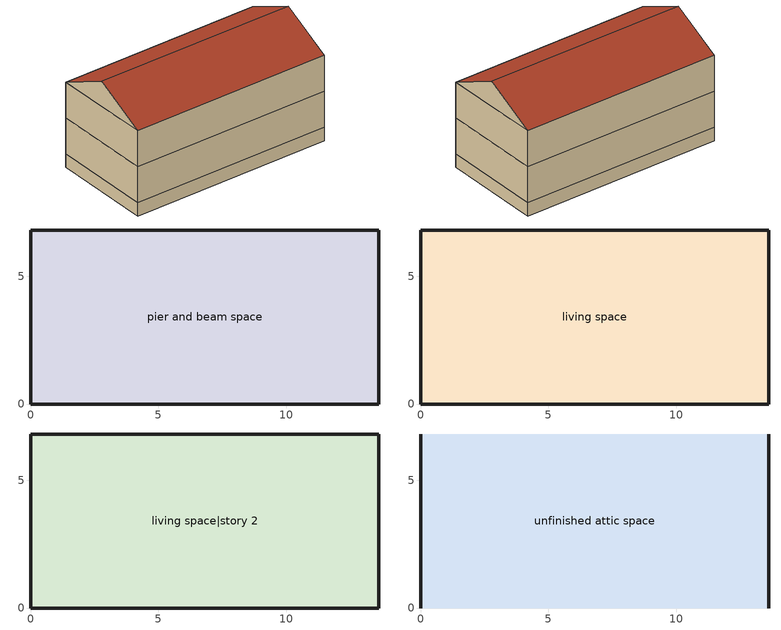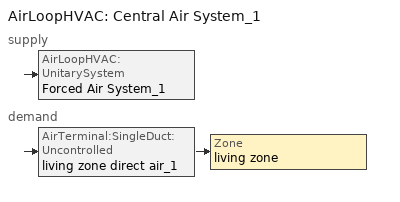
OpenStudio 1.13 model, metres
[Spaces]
pier and beam space
 floor ground: 0,0 0,6.82 13.63,6.82 13.63,0 z0
 wall outside: 0,6.82 0,0 13.63,0 13.63,6.82 0,6.82 z0:0.91
living space
 floor to pier and beam space: 0,0 0,6.82 13.63,6.82 13.63,0 z0.91
 wall outside: 0,6.82 0,0 13.63,0 13.63,6.82 0,6.82 z0.91:3.35
living space|story 2
 floor to living space: 0,0 0,6.82 13.63,6.82 13.63,0 z3.35
 wall outside: 0,6.82 0,0 13.63,0 13.63,6.82 0,6.82 z3.35:5.79
unfinished attic space
 floor to living space|story 2: 0,6.82 13.63,6.82 13.63,0 0,0 z5.79
 wall outside: 0,3.41,7.5 0,6.82,5.79 0,0,5.79; 13.63,3.41,7.5 13.63,0,5.79 13.63,6.82,5.79
 roof outside: 13.63,3.41,7.5 0,3.41,7.5 0,0,5.79 13.63,0,5.79; 0,3.41,7.5 13.63,3.41,7.5 13.63,6.82,5.79 0,6.82,5.79
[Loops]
AirLoopHVAC 'Central Air System_1'
 supply: AirLoopHVAC:UnitarySystem 'Forced Air System_1'
 demand: AirTerminal:SingleDuct:Uncontrolled 'living zone direct air_1' > Zone 'living zone'
[Building]
Building: Standards Number of Stories=2; Standards Number of Above Ground Stories=2; Standards Building Type=SingleFamilyDetached; Standards Number of Living Units=1
[Site]
Denver Intl Ap_CO_USA: Latitude {deg}=39.83; Longitude {deg}=-104.65; Time Zone {hr}=-7; Elevation {m}=1650
[ClimateZones]
Climate Zone Institution Name 2=Building America; Climate Zone Document Year 2=0; Climate Zone Value 2=Cold
[SizingPeriod:DesignDay] Barometric Pressure {Pa}=83011; Sky Clearness=0; Rain Indicator=0; Snow Indicator=0; Day of Month=21; Daylight Saving Time Indicator=0; Humidity Indicating Type=Wetbulb; Dry-Bulb Temperature Range Modifier Type=DefaultMultipliers
Name | Maximum Dry-Bulb Temperature {C} | Daily Dry-Bulb Temperature Range {deltaC} | Humidity Indicating Conditions at Maximum Dry-Bulb | Wind Speed {m/s} | Wind Direction {deg} | Month | Day Type | Solar Model Indicator | ASHRAE Taub | ASHRAE Taud
Denver Intl Ap Ann Clg 1% Condns WB=>MDB | 27 | 15.2 | 17.6 | 4.2 | 80 | 7 | SummerDesignDay | ASHRAETau | 0.424 | 2.012
Denver Intl Ap Ann Htg 99% Condns DB | -14 | 0 | -14 | 3.3 | 160 | 12 | WinterDesignDay | ASHRAEClearSky
Denver Intl Ap Ann Clg 1% Condns DB=>MWB | 33.2 | 15.2 | 15.6 | 4.2 | 80 | 7 | SummerDesignDay | ASHRAETau | 0.424 | 2.012
[Site:WaterMainsTemperature]
Calculation Method=Correlation; Annual Average Outdoor Air Temperature {C}=10.8753; Maximum Difference In Monthly Average Outdoor Air Temperatures {deltaC}=23.1524
[Site:GroundTemperature:BuildingSurface]
6.71221, 4.9416, 4.79814, 5.63626, 9.00496, 12.3608, 15.2732, 17.1228, 17.2883, 15.7979, 12.9685, 9.71588
[Site:GroundTemperature:Deep]
10.8753, 10.8753, 10.8753, 10.8753, 10.8753, 10.8753, 10.8753, 10.8753, 10.8753, 10.8753, 10.8753, 10.8753
[ThermalZone] Use Ideal Air Loads=No
Name | Thermostat
living zone | living zone temperature setpoint
unfinished attic zone; pier and beam zone
[Sizing:Zone] Zone Cooling Design Supply Air Temperature Input Method=SupplyAirTemperature; Zone Cooling Design Supply Air Temperature {C}=14; Zone Cooling Design Supply Air Temperature Difference {deltaC}=11.11; Zone Heating Design Supply Air Temperature Input Method=SupplyAirTemperature; Zone Heating Design Supply Air Temperature {C}=40; Zone Heating Design Supply Air Temperature Difference {deltaC}=11.11; Zone Cooling Design Supply Air Humidity Ratio {kg-H2O/kg-air}=0.0085; Zone Heating Design Supply Air Humidity Ratio {kg-H2O/kg-air}=0.008; Cooling Design Air Flow Method=DesignDay; Heating Design Air Flow Method=DesignDay; Account for Dedicated Outdoor Air System=No; Dedicated Outdoor Air System Control Strategy=NeutralSupplyAir; Dedicated Outdoor Air Low Setpoint Temperature for Design {C}=autosize; Dedicated Outdoor Air High Setpoint Temperature for Design {C}=autosize
living zone; unfinished attic zone; pier and beam zone
[Zone equipment]
living zone: living zone direct air_1
[Space] Building Unit=unit 1
Name | Thermal Zone
living space; living space|story 2 | living zone
unfinished attic space | unfinished attic zone
pier and beam space | pier and beam zone
[BuildingUnit]
unit 1: Building Unit Type=Residential; Building Unit Feature Name 1=UnitNumber; Building Unit Feature Data Type 1=Integer; Building Unit Feature Value 1=1; Building Unit Feature Name 2=NumberOfBedrooms; Building Unit Feature Data Type 2=Integer; Building Unit Feature Value 2=3; Building Unit Feature Name 3=NumberOfBathrooms; Building Unit Feature Data Type 3=Double; Building Unit Feature Value 3=2
[Coil:Heating:Gas]
Furnace Heating Coil_1: Availability Schedule=residential heating season; Gas Burner Efficiency=0.78; Nominal Capacity {W}=AutoSize; Parasitic Electric Load {W}=0; Parasitic Gas Load {W}=0; Fuel Type=NaturalGas
[Coil:Cooling:DX:SingleSpeed]
DX Cooling Coil_1: Availability Schedule=residential cooling season; Rated Total Cooling Capacity {W}=autosize; Rated Sensible Heat Ratio=autosize; Rated COP {W/W}=3.95054; Rated Air Flow Rate {m3/s}=autosize; Rated Evaporator Fan Power Per Volume Flow Rate {W/(m3/s)}=773.391; Total Cooling Capacity Function of Temperature Curve=Cool-Cap-fT; Total Cooling Capacity Function of Flow Fraction Curve=Cool-CAP-fFF; Energy Input Ratio Function of Temperature Curve=Cool-EIR-fT; Energy Input Ratio Function of Flow Fraction Curve=Cool-EIR-fFF; Part Load Fraction Correlation Curve=Cool-PLF-fPLR; Nominal Time for Condensate Removal to Begin {s}=1000; Ratio of Initial Moisture Evaporation Rate and Steady State Latent Capacity=1.5; Maximum Cycling Rate {cycles/hr}=3; Latent Capacity Time Constant {s}=45; Condenser Type=AirCooled; Evaporative Condenser Effectiveness=0; Evaporative Condenser Air Flow Rate {m3/s}=Autosize; Evaporative Condenser Pump Rated Power Consumption {W}=Autosize; Crankcase Heater Capacity {W}=0; Maximum Outdoor Dry-Bulb Temperature for Crankcase Heater Operation {C}=12.7778; Basin Heater Capacity {W/K}=0; Basin Heater Setpoint Temperature {C}=10
[Fan:OnOff]
Supply Fan_1: Availability Schedule=SupplyFanAvailability_1; Fan Efficiency=0.117562; Pressure Rise {Pa}=124.55; Maximum Flow Rate {m3/s}=autosize; Motor Efficiency=1; Motor In Airstream Fraction=1; Fan Power Ratio Function of Speed Ratio Curve=Fan On Off Power Curve 1; Fan Efficiency Ratio Function of Speed Ratio Curve=Fan On Off Efficiency Curve 1
[AirLoopHVAC:UnitarySystem]
Forced Air System_1: Control Type=Load; Controlling Zone or Thermostat Location=living zone; Dehumidification Control Type=None; Availability Schedule=Always On Discrete; Supply Fan=Supply Fan_1; Fan Placement=BlowThrough; Supply Air Fan Operating Mode Schedule=SupplyFanOperation_1; Heating Coil=Furnace Heating Coil_1; DX Heating Coil Sizing Ratio=1; Cooling Coil=DX Cooling Coil_1; Use DOAS DX Cooling Coil=No; DOAS DX Cooling Coil Leaving Minimum Air Temperature {C}=2; Latent Load Control=SensibleOnlyLoadControl; Supply Air Flow Rate During Cooling Operation {m3/s}=autosize; Supply Air Flow Rate During Heating Operation {m3/s}=autosize; Supply Air Flow Rate When No Cooling or Heating is Required {m3/s}=0; Maximum Supply Air Temperature {C}=48.8889; Maximum Outdoor Dry-Bulb Temperature for Supplemental Heater Operation {C}=21; Maximum Cycling Rate {cycles/hr}=2.5; Heat Pump Time Constant {s}=60; Fraction of On-Cycle Power Use=0.01; Heat Pump Fan Delay Time {s}=60; Ancilliary On-Cycle Electric Power {W}=0; Ancilliary Off-Cycle Electric Power {W}=0
[AirLoopHVAC]
Central Air System_1: Availability Schedule=Always On Discrete; Design Supply Air Flow Rate {m3/s}=AutoSize
[Sizing:System]
Central Air System_1: Type of Load to Size On=Sensible; Design Outdoor Air Flow Rate {m3/s}=Autosize; Minimum System Air Flow Ratio=0.3; Preheat Design Temperature {C}=7; Preheat Design Humidity Ratio {kg-H2O/kg-Air}=0.008; Precool Design Temperature {C}=12.8; Precool Design Humidity Ratio {kg-H2O/kg-Air}=0.008; Central Cooling Design Supply Air Temperature {C}=12.8; Central Heating Design Supply Air Temperature {C}=16.7; Sizing Option=NonCoincident; 100% Outdoor Air in Cooling=Yes; 100% Outdoor Air in Heating=Yes; Central Cooling Design Supply Air Humidity Ratio {kg-H2O/kg-Air}=0.0085; Central Heating Design Supply Air Humidity Ratio {kg-H2O/kg-Air}=0.008; Cooling Design Air Flow Method=DesignDay; Cooling Design Air Flow Rate {m3/s}=0; Heating Design Air Flow Method=DesignDay; Heating Design Air Flow Rate {m3/s}=0; System Outdoor Air Method=ZoneSum; Zone Maximum Outdoor Air Fraction=1; Cooling Supply Air Flow Rate Per Floor Area {m3/s-m2}=0.00996765; Cooling Fraction of Autosized Cooling Supply Air Flow Rate=1; Cooling Supply Air Flow Rate Per Unit Cooling Capacity {m3/s-W}=3.94755e-05; Heating Supply Air Flow Rate Per Floor Area {m3/s-m2}=0.00996765; Heating Fraction of Autosized Heating Supply Air Flow Rate=1; Heating Fraction of Autosized Cooling Supply Air Flow Rate=1; Heating Supply Air Flow Rate Per Unit Heating Capacity {m3/s-W}=3.15882e-05; Cooling Design Capacity Method=CoolingDesignCapacity; Cooling Design Capacity {W}=autosize; Cooling Design Capacity Per Floor Area {W/m2}=234.7; Fraction of Autosized Cooling Design Capacity=1; Heating Design Capacity Method=HeatingDesignCapacity; Heating Design Capacity {W}=autosize; Heating Design Capacity Per Floor Area {W/m2}=157; Fraction of Autosized Heating Design Capacity=1; Central Cooling Capacity Control Method=OnOff
[AirTerminal:SingleDuct:Uncontrolled]
living zone direct air_1: Availability Schedule=Always On Discrete; Maximum Air Flow Rate {m3/s}=AutoSize
[ThermostatSetpoint:DualSetpoint]
living zone temperature setpoint: Heating Setpoint Temperature Schedule=residential heating setpoint 1; Cooling Setpoint Temperature Schedule=residential cooling setpoint 1
[Schedule:Constant]
Name | Value
Always On Discrete; SupplyFanAvailability_1 | 1
SupplyFanOperation_1 | 0
[Curve:Exponent]
Fan On Off Power Curve 1: Coefficient1 Constant=1; Coefficient2 Constant=0; Coefficient3 Constant=0; Minimum Value of x=0; Maximum Value of x=1
[Curve:Cubic]
Fan On Off Efficiency Curve 1: Coefficient1 Constant=1; Coefficient2 x=0; Coefficient3 x**2=0; Coefficient4 x**3=0; Minimum Value of x=0; Maximum Value of x=1
[Curve:Biquadratic] Minimum Value of x=13.88; Maximum Value of x=23.88; Minimum Value of y=18.33; Maximum Value of y=51.66
Name | Coefficient1 Constant | Coefficient2 x | Coefficient3 x**2 | Coefficient4 y | Coefficient5 y**2 | Coefficient6 x*y
Cool-Cap-fT | 1.5509 | -0.0750501 | 0.00309714 | 0.00240111 | -5.0544e-05 | -0.000427281
Cool-EIR-fT | -0.304283 | 0.118048 | -0.00342467 | -0.00626191 | 0.000695427 | -0.000469975
[Curve:Quadratic] Minimum Value of x=0
Name | Coefficient1 Constant | Coefficient2 x | Coefficient3 x**2 | Maximum Value of x | Minimum Curve Output | Maximum Curve Output
Cool-PLF-fPLR | 0.93 | 0.07 | 0 | 1 | 0.7 | 1
Cool-CAP-fFF | 0.718605 | 0.4101 | -0.128705 | 2 | 0 | 2
Cool-EIR-fFF | 1.323 | -0.477711 | 0.154712 | 2 | 0 | 2
[Schedule:Ruleset]
Name | Default Day Schedule | Summer Design Day Schedule | Winter Design Day Schedule
residential cooling season | Schedule Day 1 | residential cooling season summer 1 | residential cooling season winter 1
residential heating season | Schedule Day 4 | residential heating season summer 1 | residential heating season winter 1
residential heating setpoint 1 | Schedule Day 5 | residential heating setpoint summer 2 | residential heating setpoint winter 2
residential cooling setpoint 1 | Schedule Day 6 | residential cooling setpoint summer 2 | residential cooling setpoint winter 2
[Schedule:Day]
Schedule Day 1; Schedule Day 4; Schedule Day 5; Schedule Day 6: 24, 0, 0
residential cooling season allday1; residential cooling season allday2; residential cooling season allday3; residential cooling season allday4; residential cooling season allday11; residential cooling season allday12; residential cooling season winter 1; residential heating season allday7; residential heating season allday8; residential heating season allday9: 1, 0, 0, 2, 0, 0, 3, 0, 0, 4, 0, 0, 5, 0, 0, 6, 0, 0, 7, 0, 0, 8, 0, 0, 9, 0, 0, 10, 0, 0, 11, 0, 0, 12, 0, 0, 13, 0, 0, 14, 0, 0, 15, 0, 0, 16, 0, 0, 17, 0, 0, 18, 0, 0, 19, 0, 0, 20, 0, 0, 21, 0, 0, 22, 0, 0, 23, 0, 0, 24, 0, 0
residential cooling season allday5; residential cooling season allday6; residential cooling season allday7; residential cooling season allday8; residential cooling season allday9; residential cooling season allday10; residential cooling season summer 1; residential heating season allday1; residential heating season allday2; residential heating season allday3; residential heating season allday4; residential heating season allday5; residential heating season allday6; residential heating season allday10; residential heating season allday11; residential heating season allday12; residential heating season summer 1; residential heating season winter 1: 1, 0, 1, 2, 0, 1, 3, 0, 1, 4, 0, 1, 5, 0, 1, 6, 0, 1, 7, 0, 1, 8, 0, 1, 9, 0, 1, 10, 0, 1, 11, 0, 1, 12, 0, 1, 13, 0, 1, 14, 0, 1, 15, 0, 1, 16, 0, 1, 17, 0, 1, 18, 0, 1, 19, 0, 1, 20, 0, 1, 21, 0, 1, 22, 0, 1, 23, 0, 1, 24, 0, 1
residential heating setpoint allday1 1; residential heating setpoint allday2 1; residential heating setpoint allday3 1; residential heating setpoint allday4 1; residential heating setpoint allday5 1; residential heating setpoint allday6 1; residential heating setpoint allday10 1; residential heating setpoint allday11 1; residential heating setpoint allday12 1; residential heating setpoint summer 2; residential heating setpoint winter 2: 1, 0, 21.6667, 2, 0, 21.6667, 3, 0, 21.6667, 4, 0, 21.6667, 5, 0, 21.6667, 6, 0, 21.6667, 7, 0, 21.6667, 8, 0, 21.6667, 9, 0, 21.6667, 10, 0, 21.6667, 11, 0, 21.6667, 12, 0, 21.6667, 13, 0, 21.6667, 14, 0, 21.6667, 15, 0, 21.6667, 16, 0, 21.6667, 17, 0, 21.6667, 18, 0, 21.6667, 19, 0, 21.6667, 20, 0, 21.6667, 21, 0, 21.6667, 22, 0, 21.6667, 23, 0, 21.6667, 24, 0, 21.6667
residential heating setpoint allday7 1; residential heating setpoint allday8 1; residential heating setpoint allday9 1: 1, 0, -10000, 2, 0, -10000, 3, 0, -10000, 4, 0, -10000, 5, 0, -10000, 6, 0, -10000, 7, 0, -10000, 8, 0, -10000, 9, 0, -10000, 10, 0, -10000, 11, 0, -10000, 12, 0, -10000, 13, 0, -10000, 14, 0, -10000, 15, 0, -10000, 16, 0, -10000, 17, 0, -10000, 18, 0, -10000, 19, 0, -10000, 20, 0, -10000, 21, 0, -10000, 22, 0, -10000, 23, 0, -10000, 24, 0, -10000
residential cooling setpoint allday1 1; residential cooling setpoint allday2 1; residential cooling setpoint allday3 1; residential cooling setpoint allday4 1; residential cooling setpoint allday11 1; residential cooling setpoint allday12 1; residential cooling setpoint winter 2: 1, 0, 10000, 2, 0, 10000, 3, 0, 10000, 4, 0, 10000, 5, 0, 10000, 6, 0, 10000, 7, 0, 10000, 8, 0, 10000, 9, 0, 10000, 10, 0, 10000, 11, 0, 10000, 12, 0, 10000, 13, 0, 10000, 14, 0, 10000, 15, 0, 10000, 16, 0, 10000, 17, 0, 10000, 18, 0, 10000, 19, 0, 10000, 20, 0, 10000, 21, 0, 10000, 22, 0, 10000, 23, 0, 10000, 24, 0, 10000
residential cooling setpoint allday5 1; residential cooling setpoint allday6 1; residential cooling setpoint allday7 1; residential cooling setpoint allday8 1; residential cooling setpoint allday9 1; residential cooling setpoint allday10 1; residential cooling setpoint summer 2: 1, 0, 24.4444, 2, 0, 24.4444, 3, 0, 24.4444, 4, 0, 24.4444, 5, 0, 24.4444, 6, 0, 24.4444, 7, 0, 24.4444, 8, 0, 24.4444, 9, 0, 24.4444, 10, 0, 24.4444, 11, 0, 24.4444, 12, 0, 24.4444, 13, 0, 24.4444, 14, 0, 24.4444, 15, 0, 24.4444, 16, 0, 24.4444, 17, 0, 24.4444, 18, 0, 24.4444, 19, 0, 24.4444, 20, 0, 24.4444, 21, 0, 24.4444, 22, 0, 24.4444, 23, 0, 24.4444, 24, 0, 24.4444
[Schedule:Rule] Apply Sunday=Yes; Apply Monday=Yes; Apply Tuesday=Yes; Apply Wednesday=Yes; Apply Thursday=Yes; Apply Friday=Yes; Apply Saturday=Yes; Date Specification Type=DateRange; Start Day=1
Name | Schedule Ruleset | Rule Order | Day Schedule | Start Month | End Month | End Day
residential cooling season allday ruleset1 | residential cooling season | 11 | residential cooling season allday1 | 1 | 1 | 31
residential cooling season allday ruleset2 | residential cooling season | 10 | residential cooling season allday2 | 2 | 2 | 28
residential cooling season allday ruleset3 | residential cooling season | 9 | residential cooling season allday3 | 3 | 3 | 31
residential cooling season allday ruleset4 | residential cooling season | 8 | residential cooling season allday4 | 4 | 4 | 30
residential cooling season allday ruleset5 | residential cooling season | 7 | residential cooling season allday5 | 5 | 5 | 31
residential cooling season allday ruleset6 | residential cooling season | 6 | residential cooling season allday6 | 6 | 6 | 30
residential cooling season allday ruleset7 | residential cooling season | 5 | residential cooling season allday7 | 7 | 7 | 31
residential cooling season allday ruleset8 | residential cooling season | 4 | residential cooling season allday8 | 8 | 8 | 31
residential cooling season allday ruleset9 | residential cooling season | 3 | residential cooling season allday9 | 9 | 9 | 30
residential cooling season allday ruleset10 | residential cooling season | 2 | residential cooling season allday10 | 10 | 10 | 31
residential cooling season allday ruleset11 | residential cooling season | 1 | residential cooling season allday11 | 11 | 11 | 30
residential cooling season allday ruleset12 | residential cooling season | 0 | residential cooling season allday12 | 12 | 12 | 31
residential heating season allday ruleset1 | residential heating season | 11 | residential heating season allday1 | 1 | 1 | 31
residential heating season allday ruleset2 | residential heating season | 10 | residential heating season allday2 | 2 | 2 | 28
residential heating season allday ruleset3 | residential heating season | 9 | residential heating season allday3 | 3 | 3 | 31
residential heating season allday ruleset4 | residential heating season | 8 | residential heating season allday4 | 4 | 4 | 30
residential heating season allday ruleset5 | residential heating season | 7 | residential heating season allday5 | 5 | 5 | 31
residential heating season allday ruleset6 | residential heating season | 6 | residential heating season allday6 | 6 | 6 | 30
residential heating season allday ruleset7 | residential heating season | 5 | residential heating season allday7 | 7 | 7 | 31
residential heating season allday ruleset8 | residential heating season | 4 | residential heating season allday8 | 8 | 8 | 31
residential heating season allday ruleset9 | residential heating season | 3 | residential heating season allday9 | 9 | 9 | 30
residential heating season allday ruleset10 | residential heating season | 2 | residential heating season allday10 | 10 | 10 | 31
residential heating season allday ruleset11 | residential heating season | 1 | residential heating season allday11 | 11 | 11 | 30
residential heating season allday ruleset12 | residential heating season | 0 | residential heating season allday12 | 12 | 12 | 31
residential heating setpoint allday ruleset1 1 | residential heating setpoint 1 | 11 | residential heating setpoint allday1 1 | 1 | 1 | 31
residential heating setpoint allday ruleset2 1 | residential heating setpoint 1 | 10 | residential heating setpoint allday2 1 | 2 | 2 | 28
residential heating setpoint allday ruleset3 1 | residential heating setpoint 1 | 9 | residential heating setpoint allday3 1 | 3 | 3 | 31
residential heating setpoint allday ruleset4 1 | residential heating setpoint 1 | 8 | residential heating setpoint allday4 1 | 4 | 4 | 30
residential heating setpoint allday ruleset5 1 | residential heating setpoint 1 | 7 | residential heating setpoint allday5 1 | 5 | 5 | 31
residential heating setpoint allday ruleset6 1 | residential heating setpoint 1 | 6 | residential heating setpoint allday6 1 | 6 | 6 | 30
residential heating setpoint allday ruleset7 1 | residential heating setpoint 1 | 5 | residential heating setpoint allday7 1 | 7 | 7 | 31
residential heating setpoint allday ruleset8 1 | residential heating setpoint 1 | 4 | residential heating setpoint allday8 1 | 8 | 8 | 31
residential heating setpoint allday ruleset9 1 | residential heating setpoint 1 | 3 | residential heating setpoint allday9 1 | 9 | 9 | 30
residential heating setpoint allday ruleset10 1 | residential heating setpoint 1 | 2 | residential heating setpoint allday10 1 | 10 | 10 | 31
residential heating setpoint allday ruleset11 1 | residential heating setpoint 1 | 1 | residential heating setpoint allday11 1 | 11 | 11 | 30
residential heating setpoint allday ruleset12 1 | residential heating setpoint 1 | 0 | residential heating setpoint allday12 1 | 12 | 12 | 31
residential cooling setpoint allday ruleset1 1 | residential cooling setpoint 1 | 11 | residential cooling setpoint allday1 1 | 1 | 1 | 31
residential cooling setpoint allday ruleset2 1 | residential cooling setpoint 1 | 10 | residential cooling setpoint allday2 1 | 2 | 2 | 28
residential cooling setpoint allday ruleset3 1 | residential cooling setpoint 1 | 9 | residential cooling setpoint allday3 1 | 3 | 3 | 31
residential cooling setpoint allday ruleset4 1 | residential cooling setpoint 1 | 8 | residential cooling setpoint allday4 1 | 4 | 4 | 30
residential cooling setpoint allday ruleset5 1 | residential cooling setpoint 1 | 7 | residential cooling setpoint allday5 1 | 5 | 5 | 31
residential cooling setpoint allday ruleset6 1 | residential cooling setpoint 1 | 6 | residential cooling setpoint allday6 1 | 6 | 6 | 30
residential cooling setpoint allday ruleset7 1 | residential cooling setpoint 1 | 5 | residential cooling setpoint allday7 1 | 7 | 7 | 31
residential cooling setpoint allday ruleset8 1 | residential cooling setpoint 1 | 4 | residential cooling setpoint allday8 1 | 8 | 8 | 31
residential cooling setpoint allday ruleset9 1 | residential cooling setpoint 1 | 3 | residential cooling setpoint allday9 1 | 9 | 9 | 30
residential cooling setpoint allday ruleset10 1 | residential cooling setpoint 1 | 2 | residential cooling setpoint allday10 1 | 10 | 10 | 31
residential cooling setpoint allday ruleset11 1 | residential cooling setpoint 1 | 1 | residential cooling setpoint allday11 1 | 11 | 11 | 30
residential cooling setpoint allday ruleset12 1 | residential cooling setpoint 1 | 0 | residential cooling setpoint allday12 1 | 12 | 12 | 31
